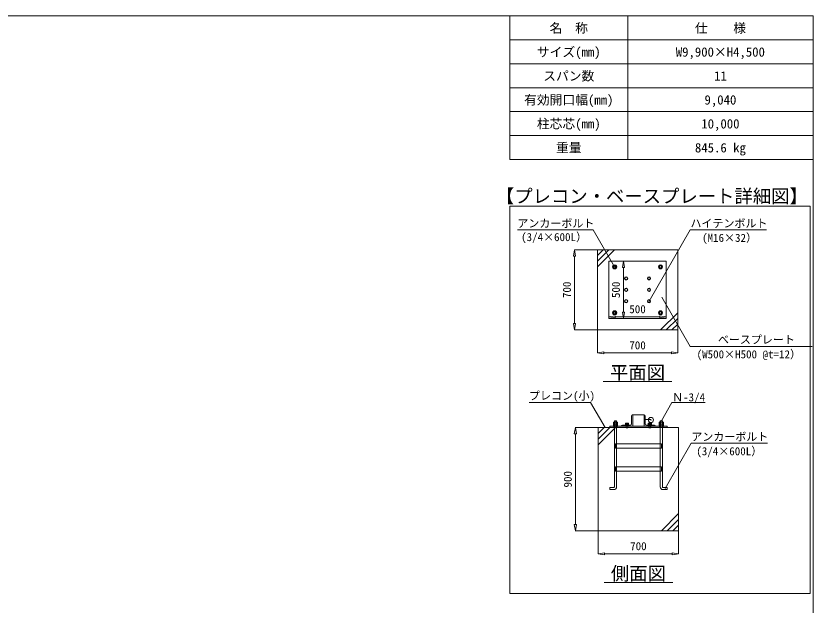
# Model space of a CAD drawing. Units: millimetres, scale not verified. Extents: x -10075 to 10075, y -16938 to 16938.
# Drawn here: x 3099 to 10050, y -8203 to -3062 of the extents above; entities that cross this region are included whole.
import ezdxf
from ezdxf.enums import TextEntityAlignment as Align

# ---------------------------------------------------------------- set-up
doc = ezdxf.new("R2010")
doc.units = ezdxf.units.MM
doc.header["$LTSCALE"] = 90
doc.header["$PDMODE"] = 32
doc.header["$PDSIZE"] = 45
doc.linetypes.add('DASHED1', pattern=[1.8, 1.2, -0.6])
doc.layers.add('0-B_図面枠', color=134, linetype='Continuous', lineweight=18)
doc.layers.add('1-8_表', color=134, linetype='Continuous', lineweight=18)
doc.styles.add('ＭＳ ゴシック', font='')
doc.styles.get('ＭＳ ゴシック').set_extended_font_data('MS Gothic')

msp = doc.modelspace()

# ---------------------------------------------------------------- linework, layer by layer
at = {"layer": '0-B_図面枠'}
for p, q in [((7471.31, -4929.31), (8132.53, -4929.31)), ((8979.46, -4929.31), (9643.23, -4929.31)), ((7960.36, -5157.09), (7969.54, -5102.09)), ((8168.53, -5102.09), (7968.54, -5102.09)), ((7969.54, -5102.09), (7978.7, -5157.09)), ((8169.53, -5252.09), (8319.54, -5102.09)), ((8169.53, -5202.09), (8269.53, -5102.09)), ((8169.53, -5152.1), (8219.53, -5102.09)), ((7960.36, -5157.09), (7978.7, -5157.09)), ((7969.54, -5157.09), (7969.54, -5747.09)), ((8270.53, -5202.09), (8397.84, -5202.09)), ((8387.67, -5257.09), (8396.84, -5202.09)), ((8396.84, -5202.09), (8406, -5257.09)), ((8387.67, -5257.09), (8406, -5257.09)), ((8396.84, -5257.09), (8396.84, -5647.1)), ((8324.53, -5677.93), (8269.53, -5687.09)), ((8269.53, -5701.1), (8269.53, -5686.09)), ((8269.53, -5687.09), (8324.53, -5696.26)), ((8324.53, -5677.93), (8324.53, -5696.26)), ((8324.53, -5687.09), (8714.53, -5687.09)), ((8387.67, -5647.1), (8396.84, -5702.09)), ((8387.67, -5647.1), (8406, -5647.1)), ((8396.84, -5702.09), (8406, -5647.1)), ((8714.53, -5677.93), (8769.54, -5687.09)), ((8714.53, -5677.93), (8714.53, -5696.26)), ((8769.54, -5687.09), (8714.53, -5696.26)), ((8869.54, -5652.09), (8719.53, -5802.09)), ((7960.36, -5747.09), (7969.54, -5802.09)), ((7960.36, -5747.09), (7978.7, -5747.09)), ((7969.54, -5802.09), (7978.7, -5747.09)), ((8385.53, -5702.09), (8397.84, -5702.09)), ((8869.54, -5702.09), (8769.54, -5802.09)), ((8869.54, -5752.09), (8819.53, -5802.09)), ((8168.53, -5802.09), (7968.54, -5802.09)), ((8169.53, -5803.09), (8169.53, -6003.09)), ((8869.54, -5803.09), (8869.54, -6003.09)), ((8979.46, -5945.36), (10040.81, -5945.36)), ((8224.53, -5992.93), (8169.53, -6002.09)), ((8169.53, -6002.09), (8224.53, -6011.26)), ((8224.53, -5992.93), (8224.53, -6011.26)), ((8224.53, -6002.09), (8814.54, -6002.09)), ((8814.54, -5992.93), (8869.54, -6002.09)), ((8814.54, -5992.93), (8814.54, -6011.26)), ((8869.54, -6002.09), (8814.54, -6011.26)), ((8219.53, -6252.09), (8819.53, -6252.09)), ((7573, -6434.89), (8109.87, -6434.89)), ((8819.7, -6434.89), (9109.52, -6434.89)), ((8467.07, -6552.7), (8467.07, -6622.7)), ((8577.07, -6542.7), (8473.87, -6542.7)), ((8587.07, -6552.7), (8587.07, -6622.7)), ((7967.91, -6709.71), (7977.07, -6654.71)), ((8176.08, -6654.71), (7976.07, -6654.71)), ((7977.07, -6654.71), (7986.24, -6709.71)), ((8177.08, -6804.7), (8327.07, -6654.71)), ((8177.08, -6754.71), (8277.08, -6654.71)), ((8177.08, -6704.7), (8227.07, -6654.71)), ((8317.55, -6622.68), (8317.55, -6608.11)), ((8317.55, -6625.54), (8317.55, -6640.11)), ((8317.55, -6654.71), (8336.6, -6654.71)), ((8336.6, -6622.68), (8336.6, -6608.11)), ((8336.6, -6625.54), (8336.6, -6640.11)), ((8457.08, -6632.7), (8387.07, -6632.7)), ((8415.23, -6615.7), (8413.41, -6616.76)), ((8413.41, -6616.76), (8413.41, -6625.5)), ((8440.74, -6625.5), (8413.41, -6625.5)), ((8438.9, -6615.7), (8415.23, -6615.7)), ((8438.32, -6625.71), (8415.83, -6625.71)), ((8419.08, -6654.71), (8419.08, -6632.7)), ((8420.24, -6616.76), (8420.24, -6625.5)), ((8426.95, -6628.71), (8425.88, -6632.7)), ((8428.27, -6628.71), (8427.19, -6632.7)), ((8433.85, -6657.51), (8433.85, -6632.7)), ((8435.07, -6654.71), (8433.85, -6657.51)), ((8433.91, -6616.76), (8433.91, -6625.5)), ((8435.07, -6654.71), (8435.07, -6632.7)), ((8438.9, -6615.7), (8440.74, -6616.76)), ((8440.74, -6616.76), (8440.74, -6625.5)), ((8577.07, -6642.7), (8477.07, -6642.7)), ((8597.07, -6632.7), (8667.07, -6632.7)), ((8615.24, -6615.7), (8613.4, -6616.76)), ((8613.4, -6616.76), (8613.4, -6625.5)), ((8640.74, -6625.5), (8613.4, -6625.5)), ((8638.91, -6615.7), (8615.24, -6615.7)), ((8638.32, -6625.71), (8615.83, -6625.71)), ((8619.08, -6654.71), (8619.08, -6632.7)), ((8620.24, -6616.76), (8620.24, -6625.5)), ((8626.95, -6628.71), (8625.88, -6632.7)), ((8628.27, -6628.71), (8627.19, -6632.7)), ((8633.84, -6657.51), (8633.84, -6632.7)), ((8635.08, -6654.71), (8633.84, -6657.51)), ((8633.91, -6616.76), (8633.91, -6625.5)), ((8635.08, -6654.71), (8635.08, -6632.7)), ((8638.91, -6615.7), (8640.74, -6616.76)), ((8640.74, -6616.76), (8640.74, -6625.5)), ((8717.54, -6622.68), (8717.54, -6608.11)), ((8717.54, -6625.54), (8717.54, -6640.11)), ((8736.6, -6654.71), (8717.54, -6654.71)), ((8736.6, -6622.68), (8736.6, -6608.11)), ((8736.6, -6625.54), (8736.6, -6640.11)), ((7967.91, -6709.71), (7986.24, -6709.71)), ((7977.07, -6709.71), (7977.07, -7499.71)), ((8987, -6791.02), (9653.33, -6791.02)), ((8336.6, -6834.71), (8336.6, -6996.71)), ((8717.54, -6834.71), (8717.54, -6996.71)), ((8336.6, -7034.71), (8336.6, -7171.7)), ((8717.54, -7034.71), (8717.54, -7171.7)), ((8877.07, -7404.7), (8727.08, -7554.71)), ((7967.91, -7499.71), (7977.07, -7554.71)), ((7967.91, -7499.71), (7986.24, -7499.71)), ((7977.07, -7554.71), (7986.24, -7499.71)), ((8877.07, -7454.71), (8777.07, -7554.71)), ((8877.07, -7504.7), (8827.07, -7554.71)), ((8176.08, -7554.71), (7976.07, -7554.71)), ((8177.08, -7555.71), (8177.08, -7755.7)), ((8877.07, -7555.71), (8877.07, -7755.7)), ((8232.08, -7745.54), (8177.08, -7754.71)), ((8177.08, -7754.71), (8232.08, -7763.88)), ((8232.08, -7745.54), (8232.08, -7763.88)), ((8232.08, -7754.71), (8822.07, -7754.71)), ((8822.07, -7745.54), (8877.07, -7754.71)), ((8822.07, -7745.54), (8822.07, -7763.88)), ((8877.07, -7754.71), (8822.07, -7763.88)), ((8227.07, -8004.71), (8827.07, -8004.71))]:
    msp.add_line(p, q, dxfattribs=at)
at = {"layer": '0-B_図面枠', "linetype": 'DASHED1'}
for p, q in [((8312.38, -6642.7), (8312.38, -6654.71)), ((8342.07, -6642.7), (8342.07, -6654.71)), ((8417.07, -6632.7), (8417.07, -6642.7)), ((8419.08, -6642.7), (8419.08, -6654.71)), ((8435.07, -6642.7), (8435.07, -6654.71)), ((8437.08, -6632.7), (8437.08, -6642.7)), ((8617.08, -6632.7), (8617.08, -6642.7)), ((8619.08, -6642.7), (8619.08, -6654.71)), ((8635.08, -6642.7), (8635.08, -6654.71)), ((8637.08, -6632.7), (8637.08, -6642.7)), ((8712.07, -6642.7), (8712.07, -6654.71)), ((8742.07, -6642.7), (8742.07, -6654.71)), ((8336.6, -6796.71), (8336.6, -6834.71)), ((8717.54, -6796.71), (8717.54, -6834.71)), ((8336.6, -6996.71), (8336.6, -7034.71)), ((8717.54, -6996.71), (8717.54, -7034.71))]:
    msp.add_line(p, q, dxfattribs=at)
at = {"layer": '0-B_図面枠'}
for points in [[(-10075.16, -3062.5), (10049.84, -3062.5), (10049.84, -16937.5), (-10075.16, -16937.5)], [(7405.04, -4722.61), (10024.97, -4722.61), (10024.97, -8101.16), (7405.04, -8101.16)], [(8169.53, -5802.09), (8869.54, -5802.09), (8869.54, -5102.09), (8169.53, -5102.09)], [(8269.53, -5202.09), (8769.54, -5202.09), (8769.54, -5702.09), (8269.53, -5702.09)], [(8310.29, -5236.09), (8301.06, -5252.09), (8310.29, -5268.1), (8328.77, -5268.1), (8338, -5252.09), (8328.77, -5236.09)], [(8728.77, -5236.09), (8738.01, -5252.09), (8728.77, -5268.1), (8710.3, -5268.1), (8701.06, -5252.09), (8710.3, -5236.09)], [(8412.7, -5340.26), (8405.86, -5352.09), (8412.7, -5363.93), (8426.37, -5363.93), (8433.2, -5352.09), (8426.37, -5340.26)], [(8612.7, -5340.26), (8605.86, -5352.09), (8612.7, -5363.93), (8626.36, -5363.93), (8633.2, -5352.09), (8626.36, -5340.26)], [(8412.7, -5440.26), (8405.86, -5452.09), (8412.7, -5463.93), (8426.37, -5463.93), (8433.2, -5452.09), (8426.37, -5440.26)], [(8612.7, -5440.26), (8605.86, -5452.09), (8612.7, -5463.93), (8626.36, -5463.93), (8633.2, -5452.09), (8626.36, -5440.26)], [(8412.7, -5540.26), (8405.86, -5552.09), (8412.7, -5563.93), (8426.37, -5563.93), (8433.2, -5552.09), (8426.37, -5540.26)], [(8612.7, -5540.26), (8605.86, -5552.09), (8612.7, -5563.93), (8626.36, -5563.93), (8633.2, -5552.09), (8626.36, -5540.26)], [(8310.29, -5668.09), (8301.06, -5652.09), (8310.29, -5636.1), (8328.77, -5636.1), (8338, -5652.09), (8328.77, -5668.09)], [(8728.77, -5668.09), (8738.01, -5652.09), (8728.77, -5636.1), (8710.3, -5636.1), (8701.06, -5652.09), (8710.3, -5668.09)], [(8177.08, -7554.71), (8877.07, -7554.71), (8877.07, -6654.71), (8177.08, -6654.71)], [(8277.08, -6654.71), (8777.07, -6654.71), (8777.07, -6642.7), (8277.08, -6642.7)], [(8308.6, -6622.68), (8308.6, -6608.11), (8345.55, -6608.11), (8345.55, -6622.68), (8343.07, -6624.11), (8311.08, -6624.11)], [(8308.6, -6625.54), (8308.6, -6640.11), (8345.55, -6640.11), (8345.55, -6625.54), (8343.07, -6624.11), (8311.08, -6624.11)], [(8309.07, -6640.11), (8345.07, -6640.11), (8345.07, -6642.7), (8309.07, -6642.7)], [(8413.07, -6625.71), (8413.07, -6628.71), (8441.07, -6628.71), (8441.07, -6625.71)], [(8441.07, -6628.71), (8413.07, -6628.71), (8413.07, -6632.7), (8441.07, -6632.7)], [(8613.07, -6625.71), (8613.07, -6628.71), (8641.07, -6628.71), (8641.07, -6625.71)], [(8641.07, -6628.71), (8613.07, -6628.71), (8613.07, -6632.7), (8641.07, -6632.7)], [(8708.6, -6622.68), (8708.6, -6608.11), (8745.55, -6608.11), (8745.55, -6622.68), (8743.08, -6624.11), (8711.07, -6624.11)], [(8708.6, -6625.54), (8708.6, -6640.11), (8745.55, -6640.11), (8745.55, -6625.54), (8743.08, -6624.11), (8711.07, -6624.11)], [(8709.08, -6640.11), (8745.08, -6640.11), (8745.08, -6642.7), (8709.08, -6642.7)], [(8327.07, -6796.71), (8727.08, -6796.71), (8727.08, -6834.71), (8327.07, -6834.71)], [(8327.07, -6996.71), (8727.08, -6996.71), (8727.08, -7034.71), (8327.07, -7034.71)]]:
    msp.add_lwpolyline(points, close=True, dxfattribs=at)
for points in [[(8319.54, -5252.09), (8133.17, -4929.31), (8132.81, -4929.31)], [(8619.53, -5552.09), (8979.1, -4929.31), (8979.46, -4929.31)], [(8730.5, -5514.79), (8979.1, -5945.36), (8979.46, -5945.36)], [(8237.34, -6654.71), (8110.43, -6434.89), (8110.07, -6434.89)], [(8727.08, -6594.7), (8819.34, -6434.89), (8819.7, -6434.89)], [(8317.55, -7171.66), (8317.55, -6594.7), (8336.6, -6594.7), (8336.6, -6796.71)], [(8317.55, -6657.21), (8320.05, -6654.71), (8320.05, -6594.7), (8334.1, -6594.7), (8334.1, -6654.71), (8336.6, -6657.21)], [(8377.07, -6642.7), (8477.07, -6642.7), (8477.07, -6542.7)], [(8677.07, -6642.7), (8577.07, -6642.7), (8577.07, -6542.7)], [(8636.08, -6582.71), (8587.07, -6582.71), (8587.07, -6592.71)], [(8736.6, -7171.66), (8736.6, -6594.7), (8717.54, -6594.7), (8717.54, -6796.71)], [(8736.6, -6657.21), (8734.1, -6654.71), (8734.1, -6594.7), (8720.05, -6594.7), (8720.05, -6654.71), (8717.54, -6657.21)], [(8435.07, -6654.71), (8419.08, -6654.71), (8420.3, -6657.51)], [(8433.85, -6657.51), (8420.3, -6657.51), (8420.3, -6632.7)], [(8635.08, -6654.71), (8619.08, -6654.71), (8620.3, -6657.51)], [(8633.84, -6657.51), (8620.3, -6657.51), (8620.3, -6632.7)], [(8759.07, -7185.18), (8986.64, -6791.02), (8987, -6791.02)], [(8313.6, -7194.71), (8276.6, -7194.71), (8276.6, -7175.65), (8313.55, -7175.65)], [(8740.55, -7194.71), (8777.55, -7194.71), (8777.55, -7175.65), (8740.6, -7175.65)]]:
    msp.add_lwpolyline(points, dxfattribs=at)
for centre, radius in [((8319.54, -5252.09), 16), ((8319.54, -5252.09), 9.52), ((8319.54, -5252.09), 8.08), ((8719.53, -5252.09), 16), ((8719.53, -5252.09), 9.52), ((8719.53, -5252.09), 8.08), ((8419.54, -5352.09), 14), ((8419.54, -5352.09), 11.84), ((8619.53, -5352.09), 14), ((8619.53, -5352.09), 11.84), ((8419.54, -5452.09), 14), ((8419.54, -5452.09), 11.84), ((8619.53, -5452.09), 14), ((8619.53, -5452.09), 11.84), ((8419.54, -5552.09), 14), ((8419.54, -5552.09), 11.84), ((8619.53, -5552.09), 14), ((8619.53, -5552.09), 11.84), ((8319.54, -5652.09), 16), ((8319.54, -5652.09), 9.52), ((8319.54, -5652.09), 8.08), ((8719.53, -5652.09), 16), ((8719.53, -5652.09), 9.52), ((8719.53, -5652.09), 8.08)]:
    msp.add_circle(centre, radius, dxfattribs=at)
for centre, radius, start, end in [((8319.54, -5252.09), 18, 122.734, 177.266), ((8319.54, -5252.09), 18, 182.734, 237.266), ((8319.54, -5252.09), 18, 62.734, 117.266), ((8319.54, -5252.09), 18, 242.734, 297.266), ((8319.54, -5252.09), 18, 2.734, 57.266), ((8319.54, -5252.09), 18, 302.734, 357.266), ((8719.53, -5252.09), 18, 122.734, 177.266), ((8719.53, -5252.09), 18, 182.734, 237.266), ((8719.53, -5252.09), 18, 62.734, 117.266), ((8719.53, -5252.09), 18, 242.734, 297.266), ((8719.53, -5252.09), 18, 2.734, 57.266), ((8719.53, -5252.09), 18, 302.734, 357.266), ((8319.54, -5652.09), 18, 122.734, 177.266), ((8319.54, -5652.09), 18, 182.734, 237.266), ((8319.54, -5652.09), 18, 62.734, 117.266), ((8319.54, -5652.09), 18, 242.734, 297.266), ((8319.54, -5652.09), 18, 2.734, 57.266), ((8319.54, -5652.09), 18, 302.734, 357.266), ((8719.53, -5652.09), 18, 122.734, 177.266), ((8719.53, -5652.09), 18, 182.734, 237.266), ((8719.53, -5652.09), 18, 62.734, 117.266), ((8719.53, -5652.09), 18, 242.734, 297.266), ((8719.53, -5652.09), 18, 2.734, 57.266), ((8719.53, -5652.09), 18, 302.734, 357.266), ((8477.07, -6552.7), 10, 90, 180), ((8577.07, -6552.7), 10, 0, 90), ((8313.08, -6614.93), 8.96, 240.0064, 300.0064), ((8313.08, -6633.29), 8.96, 60.0064, 120.0064), ((8327.07, -6591.65), 32.45, 252.93497, 287.07105), ((8327.08, -6656.56), 32.45, 72.93497, 107.07105), ((8341.07, -6614.94), 8.95, 239.98131, 300.0315), ((8341.07, -6633.28), 8.95, 59.98131, 120.0315), ((8387.07, -6642.7), 10, 90, 180), ((8416.83, -6621.76), 6.05, 55.616, 124.384), ((8415.83, -6625.5), 0.198, 180, 270), ((8427.07, -6638.32), 22.62, 72.412, 107.588), ((8437.32, -6621.76), 6.05, 55.616, 124.384), ((8438.32, -6625.5), 0.198, 270, 0), ((8457.08, -6622.7), 10, 270, 360), ((8597.07, -6622.7), 10, 180, 270), ((8616.83, -6621.76), 6.05, 55.616, 124.384), ((8615.83, -6625.5), 0.198, 180, 270), ((8627.08, -6638.32), 22.62, 72.412, 107.588), ((8637.32, -6621.76), 6.05, 55.616, 124.384), ((8638.32, -6625.5), 0.198, 270, 0), ((8667.07, -6642.7), 10, 0, 90), ((8713.07, -6614.93), 8.96, 240.0064, 300.0064), ((8713.07, -6633.29), 8.96, 60.0064, 120.0064), ((8727.08, -6656.56), 32.45, 72.93497, 107.07105), ((8727.08, -6591.65), 32.45, 252.93497, 287.07105), ((8741.07, -6614.94), 8.95, 239.98131, 300.0315), ((8741.07, -6633.28), 8.95, 59.98131, 120.0315), ((8313.55, -7171.66), 4, 270, 360), ((8313.6, -7171.7), 23, 270, 360), ((8740.55, -7171.7), 23, 180, 270), ((8740.6, -7171.66), 4, 180, 270)]:
    msp.add_arc(centre, radius, start, end, dxfattribs=at)
msp.add_point((8636.08, -6587.7), dxfattribs=at)
at = {"layer": '1-8_表'}
for p, q in [((7405.04, -3062.5), (10049.84, -3062.5)), ((7405.04, -3062.5), (7405.04, -4315.3)), ((8435.11, -3062.5), (8435.11, -4315.3)), ((10049.84, -3062.5), (10049.84, -4315.3)), ((7405.04, -3271.3), (10049.84, -3271.3)), ((7405.04, -3480.1), (10049.84, -3480.1)), ((7405.04, -3688.9), (10049.84, -3688.9)), ((7405.04, -3897.7), (10049.84, -3897.7)), ((7405.04, -4106.5), (10049.84, -4106.5)), ((7405.04, -4315.3), (10049.84, -4315.3))]:
    msp.add_line(p, q, dxfattribs=at)

# ---------------------------------------------------------------- texts
at = {"layer": '0-B_図面枠', "style": 'ＭＳ ゴシック'}
for s, height, p in [('【プレコン・ベースプレート詳細図】 ', 117.3, (7284.38, -4728.62)), ('アンカーボルト', 70.38, (7471.31, -4928.72)), ('ハイテンボルト', 70.38, (8980.46, -4928.72)), ('(3/4×600L）', 70.38, (7504.17, -5048.09)), ('(M16×32）', 70.38, (9082.31, -5054.9)), ('500', 70.38, (8447.53, -5677.19)), ('700', 70.38, (8447.53, -5992.19)), ('   \u3000ベースプレート\u3000\u3000\u3000         ', 70.38, (8980.46, -5943.07)), ('(W500×H500 @t=12）', 70.38, (9034.77, -6070.97)), ('平面図', 117.3, (8279.53, -6268.1)), ('プレコン(小)', 70.38, (7573, -6432.6)), ('Ｎ-3/4', 70.38, (8820.7, -6445.81)), ('アンカーボルト\u3000', 70.38, (8988, -6790.43)), ('(3/4×600L）', 70.38, (9031.9, -6916.63)), ('700', 70.38, (8455.08, -7744.81)), ('側面図', 117.3, (8287.07, -8020.71))]:
    msp.add_text(s, height=height, dxfattribs=at).set_placement(p, align=Align.BOTTOM_LEFT)
for s, p in [('700', (7959.64, -5524.09)), ('500', (8386.94, -5524.09)), ('900', (7967.17, -7176.71))]:
    msp.add_text(s, height=70.38, rotation=90, dxfattribs=at).set_placement(p, align=Align.BOTTOM_LEFT)
at = {"layer": '1-8_表', "style": 'ＭＳ ゴシック'}
for s, p in [('名\u3000称', (7753.04, -3233.72)), ('仕\u3000\u3000様', (9019.75, -3233.72)), ('サイズ(mm)', (7641.68, -3442.52)), ('W9,900×H4,500', (8852.72, -3442.52)), ('スパン数', (7697.36, -3651.32)), ('11', (9186.8, -3651.32)), ('有効開口幅(mm)', (7530.32, -3860.12)), ('9,040', (9103.27, -3860.12)), ('柱芯芯(mm)', (7641.68, -4068.92)), ('10,000', (9075.44, -4068.92)), ('重量', (7808.71, -4277.72)), ('845.6 kg', (9019.75, -4277.72))]:
    msp.add_text(s, height=81.64, dxfattribs=at).set_placement(p, align=Align.BOTTOM_LEFT)

doc.saveas('drawing.dxf')
